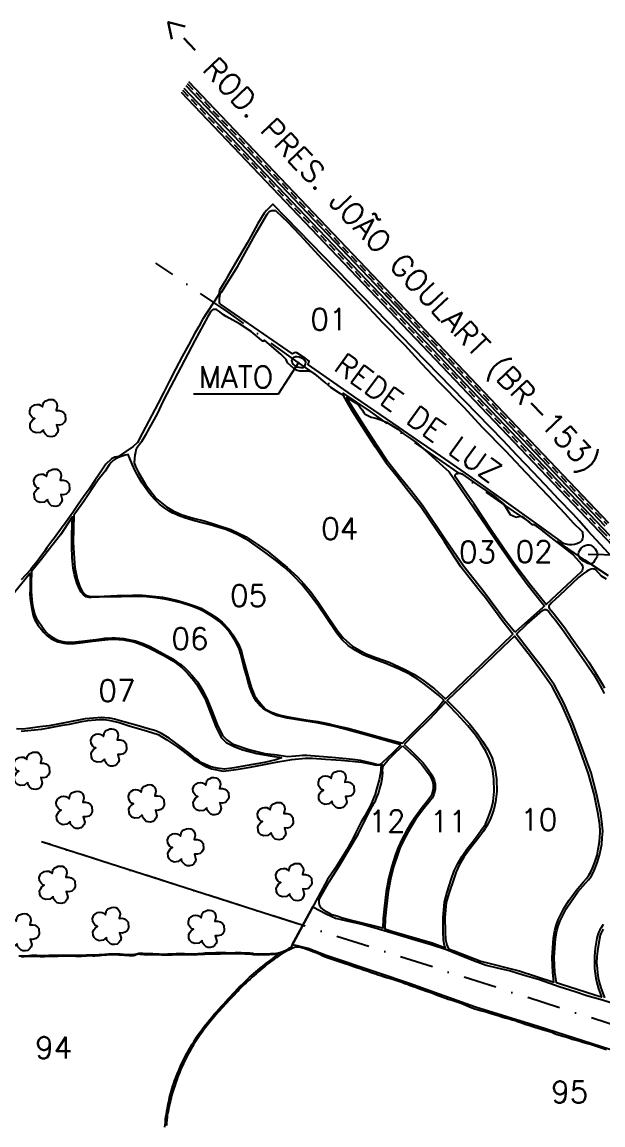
# Model space of a CAD drawing. Extents: x 725070 to 730320, y 7821509 to 7828934.
# Drawn here: x 726381 to 727251, y 7825386 to 7827037 of the extents above; entities that cross this region are included whole.
import ezdxf
from ezdxf.enums import TextEntityAlignment as Align

# ---------------------------------------------------------------- set-up
doc = ezdxf.new("R2010")
doc.units = 0
doc.header["$MEASUREMENT"] = 0
for name, pattern in [('CONTINUO', [0]), ('DASHDOT', [1, 0.5, -0.25, 0, -0.25]), ('DASHED2', [0.375, 0.25, -0.125]), ('LIN3', [114, 76, -19, 0, -19])]:
    doc.linetypes.add(name, pattern=pattern)
for name, color, linetype in [('0114000751', 1, 'Continuous'), ('0114000751001', 5, 'Continuous'), ('0114000751002', 5, 'Continuous'), ('0114000751003', 5, 'Continuous'), ('0114000751004', 5, 'Continuous'), ('0114000751005', 5, 'Continuous'), ('0114000751006', 5, 'Continuous'), ('0114000751007', 5, 'Continuous'), ('0114000751008', 5, 'Continuous'), ('0114000751009', 5, 'Continuous'), ('0114000751010', 5, 'Continuous'), ('0114000751011', 5, 'Continuous'), ('0114000751012', 5, 'Continuous'), ('_SIMBOLO ARVORE', 94, 'Continuous'), ('CONFRONTANTES', 7, 'Continuous'), ('ESTRADA', 1, 'Continuous'), ('MATO', 3, 'Continuous'), ('REDE_DE_LUZ', 6, 'DASHDOT'), ('TEXTO', 7, 'Continuous')]:
    doc.layers.add(name, color=color, linetype=linetype)
doc.layers.add('0114000751094', color=5, linetype='Continuous', lineweight=25)
doc.layers.add('0114000751095', color=5, linetype='Continuous', lineweight=25)
doc.styles.add('Simplex', font='simplex.shx')

# ---------------------------------------------------------------- blocks, each defined once
blk = doc.blocks.new('ARVORE')
at = {"layer": '_SIMBOLO ARVORE', "linetype": 'CONTINUO'}
blk.add_polyline3d([(726752.4, 7825799.6, 0), (726747.6, 7825795.5, 0), (726741.5, 7825794.8, 0), (726737.1, 7825796.5, 0), (726734, 7825799.6, 0), (726732.7, 7825803.1, 0), (726732.3, 7825808.2, 0), (726734, 7825811.5, 0), (726735.8, 7825813.9, 0), (726739.3, 7825816.3, 0), (726737.1, 7825817, 0), (726734.9, 7825818.8, 0), (726732.2, 7825823, 0), (726731.8, 7825827.9, 0), (726733.7, 7825833, 0), (726735.6, 7825834.8, 0), (726739.2, 7825837, 0), (726743, 7825837.5, 0), (726746.1, 7825837.1, 0), (726748.5, 7825836, 0), (726751.1, 7825833.6, 0), (726751.9, 7825838.1, 0), (726752.5, 7825839.9, 0), (726754.5, 7825842.4, 0), (726757.4, 7825843.4, 0), (726760.3, 7825844.7, 0), (726763.5, 7825845, 0), (726766.5, 7825844.6, 0), (726769, 7825843.3, 0), (726770.8, 7825841.3, 0), (726772.4, 7825838.1, 0), (726773, 7825834.6, 0), (726771.6, 7825828.3, 0), (726776, 7825828.4, 0), (726779.6, 7825827.5, 0), (726783, 7825824.8, 0), (726784.9, 7825822.6, 0), (726785.4, 7825814, 0), (726783.3, 7825810.2, 0), (726780.5, 7825807.6, 0), (726776.1, 7825806.4, 0), (726772.2, 7825806.7, 0), (726774.3, 7825798.7, 0), (726773.3, 7825795.2, 0), (726771, 7825792, 0), (726768.4, 7825789.9, 0), (726764.8, 7825789, 0), (726761.2, 7825789.2, 0), (726758.5, 7825790, 0), (726755.4, 7825793.1, 0), (726753.2, 7825795.8, 0), (726752.6, 7825800, 0)], dxfattribs=at)

msp = doc.modelspace()

# ---------------------------------------------------------------- linework, layer by layer
at = {"layer": '0114000751', "flags": 128}
for points in [[(727351.3, 7826142.3), (727229, 7826274.8), (727215.7, 7826290.1), (727207.1, 7826299.5), (727184.7, 7826322.7), (727172.1, 7826336.1), (727147.1, 7826362.4), (727122.9, 7826387.8), (727101.7, 7826410.5), (726756.5, 7826764.4), (726747.3, 7826754.6), (726743.7, 7826750.8), (726734.3, 7826735.2), (726723.7, 7826716), (726718.2, 7826705.9), (726706.9, 7826686.3), (726689.4, 7826656.5), (726684.6, 7826648.4), (726676.6, 7826635.3), (726675.7, 7826628.7), (726651.4, 7826591.6), (726645.8, 7826581.2), (726639.8, 7826571.2), (726630.6, 7826554.3), (726620.6, 7826536.2), (726615.6, 7826526.7), (726610.8, 7826517), (726601.4, 7826498.6), (726596.9, 7826489.8), (726592.7, 7826481.6), (726584.7, 7826466.1), (726570.5, 7826438.9), (726561.6, 7826421.9), (726553.8, 7826407.3), (726547.3, 7826401.2), (726525.4, 7826386.4), (726520, 7826385.5), (726515.2, 7826382.8), (726506.6, 7826374.7), (726497.5, 7826361.6), (726489.9, 7826350.6), (726481.4, 7826337.5), (726472.9, 7826325.8), (726465, 7826314.6), (726458, 7826304), (726454.5, 7826299.1), (726447.1, 7826288.6), (726438.8, 7826277.2), (726429.6, 7826264.7), (726425.8, 7826259.6), (726418.2, 7826249.5), (726414.5, 7826244.3), (726407.6, 7826234.9), (726401.4, 7826226.8), (726395.5, 7826219.5), (726393.5, 7826216.9), (726379.5, 7826201.5)], [(726379.4, 7825975.3), (726399.8, 7825976.9), (726410.3, 7825978.3), (726420.9, 7825980.2), (726441.6, 7825983.9), (726451.8, 7825985.8), (726470.6, 7825989.5), (726479.5, 7825991.3), (726496.3, 7825992.8), (726503.9, 7825992.7), (726511, 7825991.8), (726526.5, 7825988.2), (726543, 7825982.8), (726551.8, 7825980.2), (726568.9, 7825975.3), (726584.7, 7825969.9), (726597.8, 7825962), (726614.1, 7825951.1), (726622.2, 7825945.3), (726638.5, 7825932.9), (726656.3, 7825922.3), (726665.3, 7825918.7), (726682.2, 7825915.4), (726701.8, 7825917.6), (726722.6, 7825921.2), (726743.5, 7825925.3), (726753.8, 7825927.4), (726764.1, 7825929.4), (726784.9, 7825932.9), (726805.7, 7825934.9), (726815.6, 7825934.9), (726835.7, 7825933.1), (726858.9, 7825931.9), (726880, 7825929.8), (726890.1, 7825928.6), (726904.8, 7825925.5), (726911.3, 7825924.1), (726920.3, 7825924.5), (726918.3, 7825921.1), (726918.5, 7825917.4), (726917.9, 7825912.6), (726915.8, 7825902.1), (726912.1, 7825888.1), (726910, 7825880.6), (726902.9, 7825864), (726893.9, 7825847.6), (726889.1, 7825839.3), (726881.2, 7825823.5), (726876.8, 7825815.1), (726867.1, 7825796.8), (726861.6, 7825788), (726850.5, 7825770.3), (726838.8, 7825752.9), (726783.8, 7825651.4), (726781.4, 7825650.1), (726779.2, 7825648.7), (726777, 7825647.4), (726772.7, 7825645.1), (726770.2, 7825644.1), (726767, 7825643.3), (726762.4, 7825642.4), (726757.8, 7825641.9), (726753.2, 7825641.6), (726748.8, 7825641.4), (726744.5, 7825641.4), (726740.3, 7825641.4), (726736.3, 7825641.2), (726733, 7825641.2), (726729.9, 7825641.4), (726726.2, 7825642), (726722, 7825642.5), (726717.8, 7825642.8), (726713.6, 7825642.9), (726709.2, 7825643), (726704.8, 7825643.1), (726700.4, 7825643.1), (726695.9, 7825642.9), (726691.2, 7825642.9), (726686.2, 7825643.1), (726681.1, 7825643.2), (726676.1, 7825643.1), (726671.2, 7825643), (726666.4, 7825642.8), (726662, 7825642.9), (726658.3, 7825642.8), (726655.1, 7825642.5), (726652, 7825642.2), (726648.6, 7825641.9), (726644.5, 7825641.6), (726640, 7825641.4), (726635.9, 7825641.3), (726632, 7825641.3), (726628.1, 7825641.3), (726624.3, 7825641.6), (726620.3, 7825641.6), (726616.1, 7825641.7), (726611.7, 7825641.6), (726607.2, 7825641.4), (726603, 7825641.2), (726599.6, 7825641.2), (726596.8, 7825640.9), (726593.9, 7825640.8), (726590.4, 7825640.9), (726586.3, 7825641), (726581.8, 7825641.2), (726576.9, 7825641.5), (726571.7, 7825641.6), (726566.6, 7825641.8), (726562, 7825642.1), (726558.6, 7825642.3), (726555.9, 7825642.1), (726552.8, 7825641.3), (726549.6, 7825640.5), (726546.3, 7825640.1), (726542.5, 7825640.2), (726538.1, 7825640.4), (726533.1, 7825640.7), (726527.7, 7825641), (726522.3, 7825641.1), (726516.5, 7825641.1), (726510.6, 7825641), (726504.8, 7825640.6), (726499.9, 7825640.3), (726496.4, 7825640), (726493.3, 7825639.9), (726490, 7825639.9), (726486.4, 7825639.9), (726483, 7825639.8), (726480.3, 7825639.8), (726477.4, 7825639.6), (726473.9, 7825639.3), (726469.9, 7825639.2), (726465.5, 7825639.2), (726461, 7825639.2), (726456.5, 7825639.2), (726452.1, 7825639.2), (726447.5, 7825639.2), (726442.5, 7825639.2), (726437.2, 7825639.3), (726431.6, 7825639.3), (726426.3, 7825639.2), (726421.3, 7825639), (726417, 7825638.8), (726413.2, 7825638.7), (726410, 7825638.7), (726406.6, 7825638.8), (726403, 7825639), (726399.2, 7825639), (726395.2, 7825639), (726391, 7825638.8), (726386.4, 7825638.4), (726381.5, 7825638.2), (726376.1, 7825638.2)]]:
    msp.add_lwpolyline(points, dxfattribs=at)
at = {"layer": '0114000751001', "linetype": 'ByBlock'}
msp.add_lwpolyline([(726761.9, 7826753.9), (726778.7, 7826737.6), (726797.1, 7826718.3), (726830.5, 7826681.8), (726846.8, 7826665.4), (726860.4, 7826651.1), (726894.2, 7826615.9), (726921.1, 7826587.2), (726954.2, 7826553.2), (726979.5, 7826525.4), (727004.5, 7826499.4), (727042.2, 7826460.9), (727070.5, 7826430.2), (727105.4, 7826394.9), (727135.5, 7826362.5), (727169.3, 7826327.6), (727194, 7826300.8), (727206.5, 7826287.2), (727219.1, 7826275), (727220, 7826273.9), (727220.5, 7826272.8), (727220.8, 7826271.2), (727220.9, 7826268.5), (727221, 7826265.7), (727220.6, 7826263.6), (727219.4, 7826260.6), (727218.3, 7826259.2), (727215.3, 7826256.9), (727212.1, 7826255.4), (727208.8, 7826254.6), (727204.6, 7826254.2), (727200.7, 7826254.2), (727195.7, 7826255.1), (727192.3, 7826256.3), (727188.4, 7826258.9), (727147.4, 7826289.1), (727103.4, 7826320.6), (727052, 7826356.7), (727001.2, 7826391.8), (726973.3, 7826410.7), (726945.8, 7826429.7), (726879.7, 7826475.2), (726809.9, 7826523.4), (726809.5, 7826524.4), (726809.8, 7826525.7), (726810.4, 7826526.7), (726810.8, 7826527.8), (726810.9, 7826528.9), (726808.5, 7826531.1), (726805.5, 7826533.1), (726792.8, 7826541.6), (726791.1, 7826541.9), (726789.1, 7826541.7), (726787, 7826540.8), (726786, 7826540.3), (726713.5, 7826590.1), (726678.1, 7826614.6), (726677.4, 7826615.3), (726676.9, 7826616.8), (726676.9, 7826619.8), (726677, 7826623.1), (726677.2, 7826625.7), (726677.6, 7826628.9), (726678.3, 7826630.8), (726679.6, 7826632.5), (726704.2, 7826671.4), (726732.6, 7826722.7), (726748.4, 7826749.3), (726749.3, 7826750.7), (726750.1, 7826751.7), (726751.3, 7826752.7), (726752.5, 7826753.5), (726753.9, 7826754.2), (726755.1, 7826754.5), (726756.4, 7826754.7), (726757.8, 7826754.9), (726759, 7826754.9), (726760.1, 7826754.8), (726760.8, 7826754.6)], close=True, dxfattribs=at)
at = {"layer": '0114000751002', "linetype": 'ByBlock'}
msp.add_lwpolyline([(727121, 7826295.7), (727127.8, 7826296.8), (727130.2, 7826296.6), (727144.9, 7826284.8), (727147.8, 7826284.5), (727158, 7826276.9), (727171.1, 7826266.6), (727190.8, 7826251.6), (727206.8, 7826239.2), (727214.9, 7826229.6), (727218.9, 7826225.3), (727220.7, 7826222.9), (727221.1, 7826219.9), (727220.7, 7826217.5), (727220.2, 7826215.9), (727219.5, 7826214.5), (727217.7, 7826212.8), (727212.1, 7826207.5), (727166.2, 7826164.9), (727142.6, 7826193.7), (727119, 7826224.9), (727084.5, 7826275.4), (727058.3, 7826314.8), (727043.5, 7826336.5), (727032.7, 7826352), (727030.3, 7826355.4), (727029.8, 7826357), (727029.6, 7826358.2), (727030, 7826359.1), (727030.7, 7826360), (727031.9, 7826360.7), (727033.2, 7826361.1), (727034.6, 7826361.2), (727035.8, 7826361.3), (727037.3, 7826361.2), (727038.5, 7826361.1), (727039.8, 7826360.6), (727063.1, 7826343.9), (727088.3, 7826327.2), (727102.7, 7826315), (727112.3, 7826299.3)], close=True, dxfattribs=at)
at = {"layer": '0114000751003', "linetype": 'ByBlock'}
msp.add_lwpolyline([(727119.1, 7826123.2), (727104.3, 7826141.2), (727072.7, 7826183.9), (727042.7, 7826221.5), (727016.6, 7826260.1), (726980.7, 7826313), (726963.3, 7826335.4), (726945.4, 7826357.6), (726929.2, 7826378.2), (726913.5, 7826402), (726893.2, 7826433.1), (726879, 7826455), (726872.6, 7826465.5), (726867.4, 7826474.8), (726882.6, 7826465.8), (726886.7, 7826461.3), (726890.3, 7826456), (726892.8, 7826452.4), (726894.8, 7826450), (726897.8, 7826448.1), (726904.1, 7826445.4), (726911.2, 7826443.9), (726917.2, 7826441.8), (726926.9, 7826437.9), (726933.7, 7826434), (726944, 7826427.1), (726953.9, 7826419.4), (726962.8, 7826413.4), (726971.2, 7826407.3), (726989.4, 7826392.1), (727006.6, 7826376.3), (727020.8, 7826363.6), (727094.8, 7826255.7), (727116.2, 7826224.9), (727137.9, 7826195.1), (727160.9, 7826166.3), (727163.7, 7826162.9), (727160.9, 7826159.9), (727120.6, 7826124.6)], close=True, dxfattribs=at)
at = {"layer": '0114000751004', "linetype": 'ByBlock'}
msp.add_lwpolyline([(727101.2, 7826139.1), (727075.4, 7826174.7), (727065.8, 7826186.4), (727050.6, 7826205.3), (727038.2, 7826221.2), (727014.1, 7826258.4), (726978.3, 7826311.2), (726960.3, 7826333.5), (726943, 7826355.7), (726926.3, 7826376.5), (726910.7, 7826400.3), (726890.3, 7826431.5), (726876.5, 7826453.4), (726870.1, 7826464), (726862.3, 7826477.9), (726858.1, 7826480.3), (726843.4, 7826489.9), (726835, 7826497.3), (726822.4, 7826507.9), (726819.1, 7826510.3), (726814.4, 7826512.9), (726808.8, 7826514.1), (726805.3, 7826514.1), (726799.3, 7826514.1), (726797.1, 7826514.1), (726795.2, 7826514.5), (726793, 7826515.1), (726791, 7826516.1), (726787.9, 7826518.3), (726778.6, 7826526.4), (726776.4, 7826531.6), (726768.6, 7826539.7), (726755.1, 7826551.2), (726744.2, 7826560.8), (726743, 7826559.3), (726742.2, 7826559), (726741.5, 7826559.2), (726739.6, 7826560.7), (726724.3, 7826573.3), (726706.8, 7826585.2), (726687, 7826595.8), (726682.8, 7826598.4), (726677.2, 7826603.1), (726673, 7826606.1), (726672, 7826606.4), (726670.3, 7826606.5), (726669, 7826606.5), (726668, 7826606.3), (726666.9, 7826606.1), (726665.7, 7826605.4), (726664.6, 7826604.7), (726663.4, 7826603.3), (726662.1, 7826601.2), (726659.3, 7826596.1), (726639.6, 7826560.3), (726592.9, 7826470.8), (726582.9, 7826449.2), (726571.9, 7826430), (726565.3, 7826417.7), (726559.9, 7826408.3), (726555.6, 7826402.1), (726552.3, 7826398.3), (726551.6, 7826396.3), (726550.7, 7826392.6), (726550, 7826388.8), (726549.2, 7826383.2), (726548.7, 7826376.8), (726550.7, 7826371.5), (726554.8, 7826363.2), (726565.9, 7826344.3), (726582.5, 7826323.2), (726597.2, 7826310.9), (726607.4, 7826305), (726621, 7826298.9), (726637.3, 7826293.9), (726653.7, 7826289.9), (726673.9, 7826283.8), (726693.8, 7826277.2), (726716.9, 7826265.9), (726733.1, 7826255.2), (726749.2, 7826244.1), (726778.3, 7826220.4), (726793.6, 7826206.1), (726803.2, 7826195.7), (726812.9, 7826184.1), (726825.2, 7826167.8), (726839.1, 7826147), (726853.9, 7826124.8), (726862.1, 7826115.1), (726876.2, 7826102.4), (726889.1, 7826094.9), (726896.7, 7826090.8), (726911.1, 7826085.4), (726930.8, 7826078.3), (726953.6, 7826068.2), (726968.8, 7826059.9), (726982.9, 7826050.4), (726998.9, 7826038.5), (727009.4, 7826028.8), (727015.2, 7826023.3), (727020, 7826027.3), (727069.6, 7826075.4), (727116, 7826120.2)], close=True, dxfattribs=at)
at = {"layer": '0114000751005', "linetype": 'ByBlock'}
msp.add_lwpolyline([(726458.4, 7826298.6), (726457.7, 7826258), (726458.3, 7826240.9), (726460, 7826220.2), (726463.7, 7826203), (726467, 7826192.6), (726470.4, 7826185.5), (726471.5, 7826183.8), (726472.9, 7826182.3), (726474.4, 7826180.6), (726476.1, 7826179.2), (726477.9, 7826178.3), (726479.7, 7826177.6), (726481.7, 7826177.1), (726483.8, 7826176.9), (726487.1, 7826176.9), (726490.5, 7826176.9), (726504.1, 7826177.4), (726523.4, 7826178.4), (726546.5, 7826178.6), (726561.5, 7826178.6), (726581.3, 7826176.7), (726591.4, 7826175.6), (726601.4, 7826173.9), (726615.9, 7826170.1), (726630.1, 7826166), (726643.8, 7826161.3), (726649, 7826159.1), (726663.5, 7826150.9), (726672.9, 7826144.7), (726680.7, 7826138.5), (726691, 7826127.7), (726696.9, 7826119.4), (726705.6, 7826104.5), (726709.6, 7826094.6), (726712.3, 7826083.6), (726718.8, 7826060.1), (726724.2, 7826041.2), (726729.3, 7826028.7), (726733.7, 7826021.9), (726741.5, 7826012.7), (726745.7, 7826008.1), (726754.5, 7826003.6), (726766.4, 7825999.4), (726774.8, 7825997.4), (726785.1, 7825995.6), (726805.8, 7825992.1), (726823.9, 7825989.5), (726839, 7825986.6), (726850.8, 7825983.8), (726868.8, 7825979.4), (726883.6, 7825975.4), (726904.9, 7825969.5), (726923, 7825964.6), (726950.8, 7825957.2), (726962, 7825968.3), (726984.1, 7825990.3), (727003.4, 7826009.7), (727013, 7826021.3), (727005.2, 7826028.3), (726994.8, 7826037.1), (726984.1, 7826045.4), (726973.1, 7826053.3), (726962.6, 7826060), (726946, 7826067.8), (726925.8, 7826076.3), (726908, 7826082.7), (726892.2, 7826089.5), (726880.3, 7826095.9), (726869.5, 7826103.5), (726860.2, 7826112.3), (726851.9, 7826122.5), (726835.4, 7826147), (726824.9, 7826162.3), (726812.1, 7826180), (726799.8, 7826195.4), (726789.2, 7826206.4), (726782.1, 7826213.1), (726773.5, 7826220.6), (726762.5, 7826229.5), (726744.9, 7826243.3), (726730.6, 7826253.2), (726721.5, 7826259.5), (726714.4, 7826263.6), (726705.4, 7826268.4), (726696.9, 7826272.6), (726686.4, 7826276.9), (726675.8, 7826280.3), (726662.9, 7826284.1), (726651, 7826287.1), (726637.3, 7826290.6), (726624.3, 7826294.4), (726614.6, 7826298.1), (726610.8, 7826299.8), (726607.1, 7826301.7), (726601, 7826305.1), (726595.1, 7826308.8), (726591, 7826311.8), (726587.1, 7826315.1), (726580.4, 7826321.6), (726574.2, 7826328.2), (726570.3, 7826333), (726566.7, 7826337.9), (726561.1, 7826346.3), (726555.7, 7826354.8), (726550.5, 7826364.8), (726545.8, 7826375), (726539.8, 7826389.4), (726535.3, 7826388.3), (726529.3, 7826386.2), (726524.7, 7826384.2), (726520.5, 7826382.3), (726517.4, 7826380.2), (726514.4, 7826377.4), (726511.6, 7826374), (726505.3, 7826364.4), (726494.9, 7826351.2), (726473.2, 7826318.7)], close=True, dxfattribs=at)
at = {"layer": '0114000751006', "linetype": 'ByBlock'}
msp.add_lwpolyline([(726948.4, 7825954.8), (726919.9, 7825962.8), (726895.3, 7825969.5), (726873.6, 7825975.7), (726864.4, 7825978.1), (726847.1, 7825982.5), (726824.9, 7825987.2), (726800.2, 7825990.9), (726778.2, 7825994.5), (726770.4, 7825996.5), (726761.7, 7825998.7), (726754.1, 7826002), (726746.6, 7826005.9), (726741.7, 7826009.5), (726737.4, 7826013.4), (726732.4, 7826019.6), (726728.9, 7826025), (726724.6, 7826034), (726721.4, 7826043.2), (726717.2, 7826058.3), (726712.8, 7826073.9), (726708.5, 7826090.4), (726706.1, 7826098.4), (726700.5, 7826110), (726692.1, 7826122.9), (726686.2, 7826129.6), (726677.2, 7826138.6), (726665.1, 7826147.4), (726655.1, 7826153.3), (726647.3, 7826157.4), (726636.2, 7826161.9), (726619.4, 7826167.3), (726604.4, 7826171), (726597.3, 7826172.5), (726581.2, 7826175), (726567.6, 7826176.2), (726550.1, 7826176.9), (726529.2, 7826176.4), (726496.5, 7826175.6), (726484.6, 7826175.1), (726481.6, 7826175.3), (726477.1, 7826176.4), (726475.6, 7826177.2), (726473.1, 7826179.2), (726469.3, 7826183.3), (726466.4, 7826188.9), (726462.9, 7826197.4), (726459.4, 7826209.1), (726457.6, 7826219.3), (726455.8, 7826235), (726455.3, 7826251.4), (726455.5, 7826269.8), (726455.9, 7826283.6), (726456.5, 7826296), (726454, 7826292.6), (726438.7, 7826269.1), (726425.6, 7826252.7), (726410.3, 7826232.8), (726395.3, 7826214.4), (726395.1, 7826211.4), (726394.6, 7826199.4), (726394.5, 7826190.2), (726394.7, 7826184.7), (726394.9, 7826178), (726395.6, 7826172.2), (726396.1, 7826167.3), (726397.2, 7826161.2), (726398.4, 7826155.4), (726400.1, 7826149.5), (726402.2, 7826144.8), (726405.9, 7826138.6), (726409.5, 7826133.6), (726413.8, 7826127.8), (726417.1, 7826123.4), (726420.4, 7826119.9), (726424.6, 7826116.7), (726429.5, 7826113.8), (726434.8, 7826111.2), (726439.8, 7826109.7), (726445.7, 7826108.7), (726450.7, 7826108.3), (726455.8, 7826108.4), (726475, 7826110.2), (726499.6, 7826113.6), (726505.1, 7826114.3), (726510.2, 7826114.5), (726515.4, 7826114.8), (726520.9, 7826114.7), (726527.2, 7826114.5), (726533.4, 7826113.9), (726542.7, 7826112.1), (726551.1, 7826110.3), (726562.5, 7826106.4), (726572.8, 7826101.7), (726582.7, 7826096.5), (726603.1, 7826085.5), (726608.9, 7826082), (726613.9, 7826078.1), (726619.1, 7826074.8), (726623.9, 7826071), (726630.5, 7826064.4), (726635.4, 7826059.2), (726643.8, 7826049), (726650.6, 7826037.6), (726655.3, 7826029.2), (726659.4, 7826020.6), (726665.6, 7826004.6), (726673.2, 7825985.3), (726681.4, 7825968.6), (726687.9, 7825962.1), (726695.3, 7825956.9), (726700.3, 7825954.7), (726720.6, 7825947.7), (726744.9, 7825941.9), (726763.1, 7825939.5), (726778.8, 7825937.1), (726791, 7825938.2), (726796.6, 7825938.8), (726800.9, 7825939), (726807.8, 7825939), (726813.4, 7825938.5), (726845.2, 7825936.1), (726866.4, 7825934.2), (726880.3, 7825932.9), (726887.5, 7825931.8), (726906.5, 7825927.1), (726914.1, 7825925.3), (726915.8, 7825925.1), (726917.6, 7825925.3), (726919, 7825926), (726920.2, 7825927.1), (726921.3, 7825928.6), (726936.3, 7825942.9)], close=True, dxfattribs=at)
at = {"layer": '0114000751007', "linetype": 'ByBlock'}
msp.add_lwpolyline([(726365.3, 7826177.8), (726391.6, 7826210), (726393.1, 7826211.8), (726392.9, 7826199.8), (726392.9, 7826188), (726392.8, 7826179.6), (726393.6, 7826170.4), (726395.1, 7826160.6), (726397.7, 7826148.3), (726399.8, 7826142.6), (726405.2, 7826133.4), (726410.5, 7826126.9), (726413.3, 7826123.3), (726418, 7826118.3), (726421, 7826115.9), (726424, 7826114), (726428.2, 7826111.7), (726434.4, 7826109.1), (726439.7, 7826107.8), (726443.4, 7826107.1), (726447.3, 7826106.5), (726453.6, 7826106.3), (726459.4, 7826106.4), (726472.1, 7826107.7), (726486.5, 7826109.9), (726500.4, 7826111.5), (726510.2, 7826112.5), (726518.7, 7826112.7), (726532.9, 7826111.9), (726548.6, 7826108.8), (726561.1, 7826104.2), (726570.7, 7826099.8), (726593.5, 7826088.4), (726608.1, 7826079.7), (726621, 7826069.9), (726629, 7826062), (726638.1, 7826050.9), (726644, 7826043.3), (726649.3, 7826034.2), (726654.6, 7826024.4), (726659.7, 7826011.6), (726663.8, 7826001.1), (726671.7, 7825980.7), (726679.3, 7825965.6), (726687, 7825958), (726699.6, 7825951.7), (726711.7, 7825947.4), (726732.8, 7825941.9), (726752.6, 7825938.3), (726765.7, 7825936), (726769.6, 7825935.2), (726761.4, 7825932.2), (726744.1, 7825928.1), (726715.2, 7825923.3), (726698.9, 7825920.2), (726684.3, 7825918.3), (726673.1, 7825919.7), (726663.7, 7825921.8), (726654.9, 7825925.9), (726649, 7825928.4), (726645.2, 7825931.8), (726640.9, 7825934.4), (726630.6, 7825942.8), (726620.1, 7825950.5), (726601.5, 7825964.7), (726590, 7825971.7), (726581.4, 7825975.8), (726568.6, 7825979.2), (726557, 7825982.7), (726533.2, 7825989.1), (726519.4, 7825993.2), (726512.3, 7825994.4), (726504.9, 7825995.3), (726499.7, 7825995.4), (726494.4, 7825995.1), (726475.7, 7825993.5), (726447.7, 7825988.1), (726421.6, 7825983.3), (726407.7, 7825981.7), (726393.7, 7825979.8), (726382.1, 7825978.3), (726372.6, 7825978.8)], dxfattribs=at)
at = {"layer": '0114000751008', "linetype": 'ByBlock'}
for points in [[(727256.5, 7826202.5), (727249.3, 7826207.2), (727240.7, 7826216.7), (727239.3, 7826217.6), (727237.6, 7826217.9), (727235.4, 7826218), (727233.5, 7826217.6), (727230.9, 7826216.7), (727228.9, 7826215.6), (727226.5, 7826214.2), (727221.7, 7826210.7), (727215.3, 7826205.5), (727185.6, 7826177.6), (727174, 7826167.4), (727171.1, 7826164), (727170.1, 7826162.1), (727170.1, 7826161), (727170.7, 7826159.5), (727176.5, 7826152.2), (727183.7, 7826143.1), (727194, 7826129.6), (727204.8, 7826114.2), (727219.5, 7826093.2), (727230.1, 7826078.2), (727240.3, 7826062.4), (727250.1, 7826045.8), (727253.8, 7826039.4)], [(727251.8, 7825678.8), (727249.6, 7825675.4), (727248.4, 7825673.3), (727247.2, 7825669.8), (727246.1, 7825664.4), (727243.5, 7825649.6), (727242, 7825637.8), (727241.7, 7825628.2), (727242.4, 7825619.9), (727242.9, 7825612.8), (727244, 7825605.9), (727245.7, 7825599.2), (727248.2, 7825590.7), (727250.9, 7825582.6), (727253.4, 7825575.7)]]:
    msp.add_lwpolyline(points, dxfattribs=at)
at = {"layer": '0114000751009', "linetype": 'ByBlock'}
msp.add_lwpolyline([(727251.8, 7825685.6), (727248.6, 7825680.9), (727246.6, 7825677.8), (727245, 7825674.7), (727243.4, 7825670.9), (727242.1, 7825665.2), (727239.5, 7825650.2), (727238.6, 7825637.8), (727238.5, 7825628.1), (727238.8, 7825619.8), (727239.4, 7825612.4), (727240.6, 7825605.4), (727242.2, 7825598.2), (727244.8, 7825589.4), (727247.6, 7825581.5), (727249.2, 7825577), (727239.1, 7825580), (727187.6, 7825596.1), (727181.8, 7825598.1), (727179.4, 7825614.1), (727178.3, 7825636.4), (727180, 7825664.7), (727182, 7825676), (727184, 7825683.4), (727186.9, 7825691.2), (727189.4, 7825696), (727196.1, 7825709), (727203.5, 7825720), (727213.7, 7825734.5), (727225.3, 7825747.5), (727229.5, 7825752.3), (727233.4, 7825757.5), (727236.6, 7825762.9), (727239.3, 7825768.8), (727242.8, 7825777.9), (727246.3, 7825789.3), (727248.1, 7825798.5), (727249.7, 7825805.8), (727250.3, 7825815.6), (727251, 7825825.6), (727250.3, 7825835.4), (727248.2, 7825851.7), (727241.8, 7825881.8), (727233.4, 7825912.5), (727218.7, 7825953.8), (727206.2, 7825986.8), (727192.5, 7826017.6), (727178.5, 7826044.1), (727160.2, 7826070.3), (727145.6, 7826089.1), (727127.7, 7826112.2), (727121.5, 7826120.4), (727137.2, 7826135.3), (727160.5, 7826155.7), (727163.7, 7826157.1), (727164.5, 7826157.4), (727165.4, 7826157.5), (727166.4, 7826157.3), (727167.2, 7826157), (727168.4, 7826156.3), (727169.8, 7826154.7), (727173.3, 7826149.8), (727180.6, 7826140.6), (727190.7, 7826127.2), (727201.6, 7826111.9), (727216.2, 7826090.9), (727226.8, 7826075.9), (727236.9, 7826060.3), (727246.7, 7826043.8), (727250.3, 7826037.6), (727253.1, 7826031.4)], dxfattribs=at)
at = {"layer": '0114000751010', "linetype": 'ByBlock'}
msp.add_lwpolyline([(727022.8, 7826016.3), (727034.7, 7826003.9), (727051.6, 7825985.5), (727063.4, 7825971.3), (727071, 7825960.3), (727079.3, 7825947.3), (727085.2, 7825934.7), (727089.5, 7825920.3), (727092, 7825903.9), (727092.1, 7825884.7), (727090.1, 7825869.5), (727087.7, 7825858), (727083.2, 7825845.4), (727078.2, 7825835), (727071.7, 7825824.8), (727067, 7825818), (727060, 7825809.1), (727050.1, 7825796.9), (727042.9, 7825786.3), (727036.5, 7825775.5), (727031.4, 7825764.7), (727027.2, 7825752.3), (727020.6, 7825733.5), (727016.6, 7825718.7), (727014.4, 7825696.1), (727014.8, 7825674.9), (727015.2, 7825663.4), (727017.4, 7825655.3), (727020, 7825649.3), (727028.5, 7825646.2), (727068.1, 7825631), (727125.9, 7825616.3), (727177.6, 7825599.4), (727176, 7825613.8), (727175.4, 7825636.3), (727177.2, 7825665.1), (727179.1, 7825676.7), (727181.4, 7825684.4), (727184.3, 7825692.5), (727186.7, 7825697.7), (727193, 7825710.7), (727200.4, 7825722.3), (727210.9, 7825736.7), (727222.2, 7825749.7), (727226.6, 7825754.6), (727230.3, 7825759.6), (727233.3, 7825764.6), (727235.8, 7825770.2), (727239.2, 7825778.8), (727242.7, 7825789.7), (727244.3, 7825798.6), (727245.5, 7825806.4), (727246.5, 7825815.2), (727246.9, 7825825.5), (727246.4, 7825835.1), (727244.2, 7825851.1), (727237.9, 7825880.8), (727229.6, 7825911.3), (727214.9, 7825952.4), (727202.5, 7825985.3), (727188.9, 7826015.8), (727175.1, 7826042), (727156.9, 7826068), (727142.5, 7826086.7), (727124.5, 7826109.7), (727118.6, 7826117.6), (727101.6, 7826101.4), (727060.8, 7826062.1), (727018.1, 7826021.2)], close=True, dxfattribs=at)
at = {"layer": '0114000751011', "linetype": 'ByBlock'}
msp.add_lwpolyline([(726953.2, 7825955.4), (726962.4, 7825947.4), (726972.9, 7825936.9), (726981.9, 7825927.7), (726989.4, 7825917.5), (726994.9, 7825909.8), (726998.3, 7825902.3), (727000, 7825896.5), (727000, 7825887.8), (726997.8, 7825879.7), (726995.3, 7825875), (726989.2, 7825867.1), (726983, 7825859.1), (726970.6, 7825842.7), (726966, 7825835.5), (726959.5, 7825824.4), (726952.5, 7825811.3), (726947, 7825800), (726943.3, 7825789.4), (726937.7, 7825772.1), (726932.9, 7825753.3), (726929.3, 7825734.5), (726927, 7825713.2), (726924.8, 7825694.4), (726924.6, 7825679), (726935.1, 7825675.9), (726995.5, 7825658.1), (727015.4, 7825650.9), (727014, 7825654.3), (727012.4, 7825662.2), (727011.8, 7825675.4), (727011.8, 7825696.3), (727014.1, 7825719.2), (727017.7, 7825734.3), (727024, 7825753.2), (727028.5, 7825765.9), (727033.6, 7825776.8), (727040.1, 7825787.9), (727047.3, 7825798.7), (727057.1, 7825811.1), (727064.1, 7825820.2), (727068.9, 7825826.7), (727075.2, 7825836), (727080, 7825846.9), (727084.1, 7825859.1), (727086.9, 7825870), (727088.4, 7825884.9), (727088, 7825903.6), (727085.6, 7825919.4), (727081.4, 7825933.2), (727075.8, 7825945.4), (727067.9, 7825958.4), (727060.5, 7825968.9), (727048.9, 7825983.1), (727032.3, 7826001.3), (727020.4, 7826013.8), (727015.6, 7826018.8), (727013.5, 7826016.8), (726991.2, 7825993.1), (726967.3, 7825969.8)], close=True, dxfattribs=at)
at = {"layer": '0114000751012', "linetype": 'ByBlock'}
msp.add_lwpolyline([(726951, 7825953.2), (726960, 7825945.1), (726970.7, 7825934.8), (726979.6, 7825925.7), (726987, 7825915.7), (726992.2, 7825908.3), (726995.5, 7825901.2), (726997, 7825896.1), (726997, 7825888.2), (726995, 7825880.8), (726992.8, 7825876.6), (726986.9, 7825868.9), (726980.6, 7825860.9), (726968.2, 7825844.4), (726963.4, 7825837.1), (726956.9, 7825825.9), (726949.8, 7825812.7), (726944.2, 7825801.1), (726940.4, 7825790.3), (726934.9, 7825772.9), (726929.9, 7825754), (726926.3, 7825735), (726924.1, 7825713.5), (726921.8, 7825694.6), (726921.6, 7825680), (726915.5, 7825681.8), (726884.8, 7825689.2), (726872.3, 7825692), (726861.1, 7825695.2), (726852.6, 7825697.9), (726845.3, 7825700.3), (726837.1, 7825704.4), (726831.4, 7825708.5), (726828.4, 7825711.3), (726826.6, 7825715), (726825.9, 7825718.4), (726826.3, 7825723), (726828.5, 7825727.7), (726841.2, 7825749.4), (726856.7, 7825774.1), (726884.3, 7825821.1), (726899.6, 7825851.4), (726908.7, 7825867.6), (726910.3, 7825871), (726912.3, 7825876.1), (726914.8, 7825881.7), (726916.6, 7825888), (726918.9, 7825895.9), (726920.6, 7825904), (726921.3, 7825912.7), (726921.2, 7825916.5), (726921.3, 7825919.9), (726921.7, 7825922), (726923.9, 7825925.9), (726929.3, 7825932), (726937.1, 7825939.9)], close=True, dxfattribs=at)
at = {"layer": '0114000751094', "linetype": 'ByBlock', "elevation": 689}
msp.add_lwpolyline([(726594.9, 7825382), (726595.3, 7825385.9), (726595.7, 7825389.7), (726596.1, 7825393.8), (726596.6, 7825398), (726597.2, 7825402.1), (726597.9, 7825406.3), (726598.7, 7825410.5), (726599.6, 7825414.7), (726600.5, 7825418.9), (726601.3, 7825422.9), (726602.1, 7825426.6), (726603, 7825430), (726603.9, 7825433.4), (726604.9, 7825436.9), (726606, 7825440.6), (726607.1, 7825444.3), (726608.3, 7825447.9), (726609.4, 7825451.6), (726610.8, 7825455.3), (726612.2, 7825459.2), (726613.9, 7825463.1), (726615.6, 7825467), (726617.3, 7825471.1), (726618.9, 7825475.1), (726620.6, 7825479), (726622.6, 7825482.8), (726624.6, 7825486.8), (726626.7, 7825490.8), (726629.1, 7825494.9), (726631.3, 7825499), (726633.6, 7825503), (726636, 7825506.7), (726638.1, 7825510.1), (726640.1, 7825513.3), (726642, 7825516.4), (726644, 7825519.4), (726646.4, 7825522.8), (726649.1, 7825526.6), (726652.3, 7825530.8), (726655.6, 7825535.2), (726659.1, 7825539.4), (726662.5, 7825543.4), (726665.8, 7825547.4), (726669, 7825551.3), (726672.4, 7825555), (726675.9, 7825558.9), (726679.4, 7825562.7), (726682.9, 7825566.6), (726686.4, 7825570.6), (726690, 7825574.5), (726693.5, 7825578.2), (726696.9, 7825581.8), (726700.1, 7825585.3), (726703.3, 7825588.7), (726706.4, 7825591.9), (726709.5, 7825594.9), (726712.6, 7825597.9), (726715.6, 7825600.7), (726718.7, 7825603.7), (726721.8, 7825606.6), (726724.9, 7825609.4), (726728, 7825612.2), (726731.3, 7825615), (726734.7, 7825617.8), (726738.2, 7825620.7), (726741.7, 7825623.5), (726745.2, 7825626.2), (726748.4, 7825628.6), (726751.4, 7825630.7), (726754, 7825632.7), (726756.6, 7825634.7), (726759.3, 7825636.9), (726761.6, 7825638.8), (726763, 7825640), (726764.3, 7825640.9), (726766, 7825642), (726764, 7825641.5), (726761.3, 7825641.1), (726759.3, 7825640.9), (726758, 7825640.8), (726756.2, 7825640.6), (726753.9, 7825640.5), (726751, 7825640.4), (726747.7, 7825640.3), (726744.5, 7825640.2), (726741.3, 7825640.1), (726738, 7825640), (726734.6, 7825639.9), (726731.2, 7825640.1), (726727.9, 7825640.3), (726725.4, 7825640.7), (726722.4, 7825641), (726718.6, 7825641.3), (726714.6, 7825641.3), (726710.3, 7825641.5), (726705.8, 7825641.8), (726701.3, 7825641.8), (726696.6, 7825641.8), (726691.7, 7825641.8), (726687.2, 7825641.8), (726682.6, 7825641.6), (726677.6, 7825641.4), (726672.5, 7825641.3), (726667.5, 7825641.2), (726662.8, 7825641.1), (726658.3, 7825641), (726654.2, 7825640.9), (726650.4, 7825640.8), (726647.1, 7825640.6), (726643.8, 7825640.2), (726640, 7825639.9), (726636.2, 7825640), (726632.6, 7825640), (726628.9, 7825640.2), (726625.4, 7825640.3), (726622.1, 7825640.4), (726618.9, 7825640.3), (726615.9, 7825640.2), (726612.6, 7825640.2), (726609.3, 7825640.1), (726605.7, 7825639.9), (726602, 7825639.8), (726598.5, 7825639.8), (726595.4, 7825639.8), (726592.6, 7825639.9), (726589.7, 7825639.9), (726586.9, 7825640), (726583.9, 7825640), (726580.5, 7825640.2), (726577, 7825640.3), (726573.5, 7825640.2), (726570.2, 7825640.1), (726567, 7825639.9), (726563.8, 7825640), (726560.3, 7825640.5), (726557.8, 7825640.9), (726556, 7825641.2), (726554.8, 7825641), (726553.4, 7825640.6), (726551.9, 7825640), (726550, 7825639.4), (726547.5, 7825638.9), (726544.9, 7825638.9), (726541.6, 7825638.9), (726538, 7825639.1), (726534.2, 7825639.4), (726530.3, 7825639.7), (726526.1, 7825639.9), (726521.7, 7825640), (726517.2, 7825640.1), (726512.6, 7825640), (726508.2, 7825639.9), (726504.1, 7825639.7), (726500.5, 7825639.4), (726497, 7825638.9), (726493.5, 7825638.5), (726490.1, 7825638.3), (726486.8, 7825638.4), (726483.8, 7825638.6), (726480.8, 7825638.6), (726477.5, 7825638.4), (726473.8, 7825638), (726469.9, 7825637.7), (726465.9, 7825637.9), (726461.6, 7825637.9), (726457.2, 7825638), (726452.6, 7825638.1), (726448.1, 7825638.1), (726443.4, 7825638.1), (726438.9, 7825638.1), (726434.5, 7825637.9), (726430.1, 7825637.8), (726425.8, 7825637.9), (726421.5, 7825637.9), (726417.6, 7825637.6), (726414.4, 7825637.4), (726411.5, 7825637.3), (726408.3, 7825637.3), (726404.6, 7825637.6), (726400.5, 7825637.8), (726396.4, 7825637.6), (726392.1, 7825637.6), (726388.2, 7825637.5), (726384, 7825637.4), (726379.7, 7825637.4)], dxfattribs=at)
at = {"layer": '0114000751095', "linetype": 'ByBlock', "elevation": 705.3}
msp.add_lwpolyline([(727256.4, 7825498), (727250.8, 7825500), (727244.6, 7825502), (727238.5, 7825503.9), (727232.6, 7825505.8), (727226.8, 7825507.5), (727221.2, 7825509.2), (727215.7, 7825510.8), (727210.2, 7825512.3), (727204.9, 7825513.7), (727200, 7825515.3), (727195.4, 7825516.8), (727190.9, 7825518.1), (727186.7, 7825519.3), (727182.9, 7825520.7), (727178.9, 7825522.2), (727174.5, 7825523.9), (727169.6, 7825525.4), (727164.4, 7825527), (727159.2, 7825528.5), (727154.1, 7825530), (727149.2, 7825531.5), (727144.6, 7825532.9), (727140.2, 7825534.3), (727136, 7825535.6), (727132.1, 7825537), (727128.4, 7825538.3), (727124.8, 7825539.5), (727121.4, 7825540.7), (727118.2, 7825541.8), (727115.4, 7825542.6), (727112.5, 7825543.4), (727109.1, 7825544.3), (727104.9, 7825545.4), (727099.9, 7825547), (727094.4, 7825548.7), (727089, 7825550.4), (727084, 7825552), (727079.3, 7825553.5), (727074.7, 7825554.8), (727070.4, 7825556), (727066.4, 7825556.9), (727062.8, 7825557.8), (727059.3, 7825559), (727055.4, 7825560.3), (727051.2, 7825562.1), (727046.8, 7825564), (727042.2, 7825565.9), (727037.5, 7825567.7), (727032.8, 7825569.4), (727028.2, 7825571.1), (727023.8, 7825572.4), (727019.6, 7825573.6), (727016, 7825574.8), (727012.5, 7825575.9), (727008.7, 7825577.2), (727004.2, 7825579), (726999.4, 7825581), (726994.7, 7825582.7), (726990.2, 7825584.3), (726985.6, 7825585.8), (726981.2, 7825587.3), (726976.9, 7825588.9), (726972.9, 7825590.4), (726969.5, 7825591.6), (726967, 7825592.5), (726964.5, 7825593.4), (726961.5, 7825594.5), (726958.4, 7825595.6), (726954.6, 7825596.9), (726950.1, 7825598.6), (726945.5, 7825600.4), (726941, 7825602), (726936.4, 7825603.5), (726931.7, 7825604.8), (726927.1, 7825606), (726922.7, 7825607.3), (726918.5, 7825608.7), (726914.7, 7825610), (726911.1, 7825611.2), (726907.4, 7825612.5), (726903.1, 7825613.9), (726898, 7825615.6), (726892.7, 7825617.4), (726887.5, 7825619.3), (726882.7, 7825620.9), (726878.2, 7825622.4), (726874.1, 7825623.9), (726870.2, 7825625.2), (726866.3, 7825626.5), (726862.2, 7825627.9), (726857.6, 7825629.4), (726853, 7825630.9), (726848.4, 7825632.4), (726843.9, 7825633.9), (726839.7, 7825635.2), (726835.5, 7825636.7), (726831.4, 7825638.4), (726826.9, 7825640.5), (726822.6, 7825642.5), (726818.3, 7825644.2), (726814.2, 7825645.8), (726810.5, 7825647.2), (726807, 7825648.4), (726803.5, 7825649.6), (726799.8, 7825650.8), (726796.2, 7825651.6), (726792.6, 7825651.7), (726789.1, 7825651), (726786.6, 7825650.2), (726781.7, 7825647.7), (726778.2, 7825646.1), (726770.4, 7825641.9), (726767.9, 7825640.3), (726765.4, 7825638.4), (726762.5, 7825636.3), (726759.3, 7825634.2), (726756.3, 7825632), (726753.4, 7825629.8), (726750.5, 7825627.7), (726747.8, 7825625.6), (726745.2, 7825623.5), (726742.7, 7825621.3), (726740.1, 7825619.1), (726737.3, 7825616.7), (726734.4, 7825614.2), (726731.5, 7825611.7), (726728.6, 7825609.2), (726725.6, 7825606.6), (726722.6, 7825603.9), (726719.6, 7825601.1), (726716.6, 7825598.4), (726713.6, 7825595.6), (726710.7, 7825592.7), (726707.8, 7825589.9), (726705.1, 7825587), (726702.4, 7825584.1), (726699.7, 7825581.1), (726696.8, 7825578), (726693.9, 7825575), (726691, 7825571.9), (726688.3, 7825568.9), (726685.5, 7825565.8), (726682.7, 7825562.8), (726679.9, 7825559.7), (726677.1, 7825556.8), (726674.5, 7825553.9), (726671.8, 7825550.9), (726669.3, 7825547.8), (726666.8, 7825544.8), (726664.4, 7825541.9), (726662.1, 7825539.2), (726659.9, 7825536.6), (726657.8, 7825534), (726655.8, 7825531.5), (726653.7, 7825528.7), (726651.7, 7825525.9), (726649.7, 7825523.1), (726647.7, 7825520.3), (726645.7, 7825517.4), (726643.7, 7825514.6), (726641.7, 7825511.6), (726639.8, 7825508.6), (726637.9, 7825505.7), (726636.3, 7825502.9), (726634.9, 7825500.4), (726633.3, 7825497.7), (726631.7, 7825494.9), (726630.1, 7825492.3), (726628.6, 7825489.6), (726627.1, 7825486.7), (726625.6, 7825483.8), (726624.2, 7825480.6), (726622.7, 7825477.4), (726621.2, 7825474.2), (726619.8, 7825471.1), (726618.4, 7825468), (726617.2, 7825465), (726616.1, 7825462.1), (726615, 7825459.3), (726613.9, 7825456.4), (726612.8, 7825453.3), (726611.7, 7825450.4), (726610.6, 7825447.4), (726609.7, 7825444.3), (726608.8, 7825441.4), (726607.8, 7825438.5), (726606.9, 7825435.5), (726606.1, 7825432.5), (726605.1, 7825429.2), (726604.3, 7825426.1), (726603.6, 7825423), (726602.9, 7825419.8), (726602.1, 7825416.5), (726601.4, 7825413), (726600.6, 7825409.2), (726599.7, 7825405.7), (726598.9, 7825402.8), (726598.4, 7825400.1), (726598.4, 7825396.7), (726598, 7825392.7), (726597.6, 7825388.7), (726597.2, 7825384.9)], dxfattribs=at)
at = {"layer": 'ESTRADA', "linetype": 'ByBlock'}
for points in [[(726630.3, 7826947.7), (727259.4, 7826287.3)], [(726619.1, 7826932.1), (726931.2, 7826604.6), (727245.7, 7826274.3), (727550, 7825954.1)], [(726623.3, 7826938), (726936.4, 7826609.5), (727250.9, 7826279.2), (727555.2, 7825959)], [(726626.2, 7826941.9), (726939.8, 7826612.8), (727254.3, 7826282.5)]]:
    msp.add_lwpolyline(points, dxfattribs=at)
at = {"layer": 'ESTRADA', "linetype": 'DASHED2', "ltscale": 50}
for points in [[(726621.2, 7826935.1), (726933.8, 7826607.1), (727248.3, 7826276.8), (727552.6, 7825956.5)], [(726628.2, 7826944.8), (726942.3, 7826615.2), (727256.9, 7826284.9)]]:
    msp.add_lwpolyline(points, dxfattribs=at)
at = {"layer": 'MATO', "linetype": 'ByBlock'}
for points in [[(726788.5, 7826535.2), (726790.5, 7826536.1), (726792.6, 7826536.3), (726796, 7826535.8), (726799.7, 7826534.2), (726802.4, 7826532.6), (726804.7, 7826530.1), (726805.6, 7826527.8), (726805.2, 7826524.5), (726803.6, 7826520.7), (726801.6, 7826519.3), (726799.1, 7826519), (726796.1, 7826519.4), (726792.9, 7826520.3), (726789.7, 7826522.6), (726787.3, 7826524.7), (726785.8, 7826527.4), (726785.2, 7826530.3), (726786.1, 7826532.3), (726787.2, 7826533.9)], [(727224.5, 7826253.2), (727226.1, 7826253.7), (727227.9, 7826254), (727230.4, 7826253.9), (727232.9, 7826253.5), (727235.1, 7826252.2), (727237.2, 7826250.4), (727239.5, 7826248.2), (727241.3, 7826245.5), (727242.8, 7826242.1), (727243.2, 7826239.5), (727242.4, 7826237.1), (727240.6, 7826233.4), (727238.6, 7826230.1), (727237.3, 7826227.8), (727236, 7826226.5), (727234, 7826225.7), (727232.2, 7826225.4), (727228.6, 7826226.4), (727222.2, 7826229.6), (727217.7, 7826233.4), (727214.2, 7826239.1), (727215, 7826243.1), (727217.1, 7826246.4), (727218.8, 7826248.9), (727220.9, 7826251), (727222.5, 7826252.3)]]:
    msp.add_lwpolyline(points, close=True, dxfattribs=at)
at = {"layer": 'REDE_DE_LUZ', "ltscale": 100}
for points in [[(727421.2, 7826146.2), (727329.1, 7826159.1), (727259.8, 7826207.9), (727224, 7826231.4), (727117.3, 7826304.7), (727010.3, 7826378.9), (726902.8, 7826453.6), (726794.7, 7826527.1), (726689.6, 7826602.3), (726581.6, 7826675.9)], [(729474.4, 7824828.8), (726410.2, 7825809.5)]]:
    msp.add_lwpolyline(points, dxfattribs=at)
at = {"layer": 'REDE_DE_LUZ', "linetype": 'LIN3', "ltscale": 100}
msp.add_lwpolyline([(726791.9, 7825687.3), (726410.2, 7825809.5)], dxfattribs=at)
at = {"layer": 'REDE_DE_LUZ', "linetype": 'ByBlock', "ltscale": 100}
for points in [[(727678.6, 7825369.8), (727616.5, 7825386.9), (727441.2, 7825441.4), (727302, 7825485.6), (727154.1, 7825532.9), (727060.4, 7825562), (726999, 7825584), (726961.3, 7825597.1), (726912.6, 7825613.6), (726836.5, 7825639), (726809.8, 7825649.8), (726793.5, 7825653.7), (726785.8, 7825655.2), (726816.7, 7825712.2)], [(726816.7, 7825712.2), (726836.6, 7825701.6), (726850.5, 7825695.1), (726867.6, 7825691.2), (726890.4, 7825686), (726914.9, 7825679.1), (726936.8, 7825672.6), (726970.1, 7825662.8), (726993.7, 7825655.5), (727016.8, 7825648.2), (727033.8, 7825641), (727057.2, 7825632), (727076.2, 7825624.8), (727092.9, 7825621), (727112.6, 7825616.1), (727131.9, 7825610.5), (727156.2, 7825603.2), (727185.4, 7825592.9), (727209.4, 7825585.2), (727227, 7825579.6), (727250.8, 7825572.9), (727274.1, 7825565.4)]]:
    msp.add_lwpolyline(points, dxfattribs=at)
at = {"layer": 'TEXTO', "linetype": 'Continuous'}
for points in [[(726795.6, 7826527.7), (726764.9, 7826479.5), (726637.6, 7826479.5)], [(727229.1, 7826240.1), (727391.9, 7826236.5), (727523.9, 7826236.5)]]:
    msp.add_lwpolyline(points, dxfattribs=at)

# ---------------------------------------------------------------- block references
at = {"layer": '_SIMBOLO ARVORE', "linetype": 'ByBlock'}
for p in [(-339.4, 626.9), (-333.3, 522.6), (-247.9, 133.7), (-363.1, 98.9), (-94.8, 60.9), (93.1, 70.7), (-191.5, 50.1), (-299.5, 40.3), (1.8, 23.5), (-132.8, -15.6), (-325, -71.8), (29.5, -67.8), (-245.1, -133.5), (-101.7, -137.8), (-378.9, -143)]:
    msp.add_blockref('ARVORE', p, dxfattribs=at)

# ---------------------------------------------------------------- texts
at = {"layer": 'CONFRONTANTES', "linetype": 'Continuous', "style": 'Simplex'}
msp.add_text('<- ROD. PRES. JOÃO GOULART (BR-153)', height=32.5, rotation=313.6202, dxfattribs=at).set_placement((726586.1, 7827031.3))
at = {"layer": 'TEXTO', "linetype": 'Continuous', "style": 'Simplex'}
for s, p in [('01', (726840.7, 7826565.8)), ('MATO', (726701.4, 7826479.3)), ('04', (726857, 7826252.3)), ('03', (727063.3, 7826217.3)), ('02', (727148.2, 7826218.1)), ('05', (726720.3, 7826152.2)), ('06', (726632.5, 7826087.5)), ('07', (726523.1, 7826009.7)), ('12', (726927.7, 7825814.4)), ('11', (727020.1, 7825814)), ('10', (727155.2, 7825816.6))]:
    msp.add_text(s, height=32.5, dxfattribs=at).set_placement(p, align=Align.BOTTOM_CENTER)
at = {"layer": 'TEXTO', "color": 6, "linetype": 'Continuous', "style": 'Simplex'}
msp.add_text('REDE DE LUZ', height=32.5, rotation=324, dxfattribs=at).set_placement((726846.1, 7826517.1))
at = {"layer": 'TEXTO', "linetype": 'Continuous', "style": 'Simplex'}
for s, p in [('94', (726400.5, 7825485.2)), ('95', (727173.6, 7825418.7))]:
    msp.add_text(s, height=32.5, dxfattribs=at).set_placement(p)

doc.saveas('drawing.dxf')
